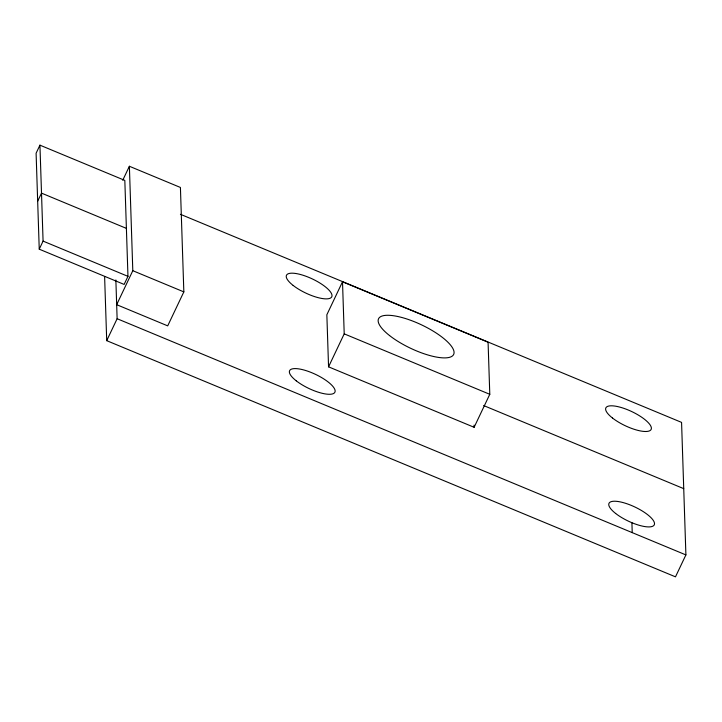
<?xml version="1.0" encoding="UTF-8"?>
<svg xmlns="http://www.w3.org/2000/svg" width="722" height="722" viewBox="0 0 722 722"><rect width="100%" height="100%" fill="white"/><g stroke="black" fill="none" stroke-linecap="round" stroke-linejoin="round"><path stroke-width="1.08" d="M39.936 145.158L36.1 153.235L39.241 249.18L124.13 284.432L127.965 276.355L124.825 180.401L39.936 145.158L43.076 241.103L39.241 249.18M37.67 201.212L41.506 193.126L126.395 228.378M122.74 180.256L129.382 166.268L180.419 187.458L183.839 291.887L167.703 325.866L116.666 304.675L132.803 270.696L129.382 166.268M180.428 214.29L681.568 422.388L685.9 554.911L675.485 576.842L106.712 340.658L117.126 318.718L115.863 279.974M342.508 281.779L326.849 314.765L328.555 366.839L474.119 427.289L489.787 394.302L488.081 342.228L342.508 281.779L344.213 333.853L328.555 366.839M344.213 333.853L489.787 394.302M483.641 405.556L683.734 488.65M132.803 270.696L183.839 291.887M43.076 241.103L127.965 276.355M117.126 318.718L685.9 554.911M631.912 522.719L632.228 532.619M474.047 425.123L474.119 427.289M104.618 276.643L106.712 340.658M389.582 335.577A41.587 12.924 25.4 0 0 452.902 355.522A41.587 12.924 25.4 0 0 405.818 318.646A41.587 12.924 25.4 0 0 389.582 335.577M615.64 513.459A25.071 7.789 25.4 0 0 653.807 525.49A25.071 7.789 25.4 0 0 625.433 503.261A25.071 7.789 25.4 0 0 615.64 513.459M612.518 418.047A25.071 7.789 25.4 0 0 650.684 430.068A25.071 7.789 25.4 0 0 622.31 407.84A25.071 7.789 25.4 0 0 612.518 418.047M293.141 285.425A25.071 7.789 25.4 0 0 331.308 297.446A25.071 7.789 25.4 0 0 302.933 275.217A25.071 7.789 25.4 0 0 293.141 285.425M296.264 380.837A25.071 7.789 25.4 0 0 334.43 392.867A25.071 7.789 25.4 0 0 306.056 370.63A25.071 7.789 25.4 0 0 296.264 380.837"/></g></svg>
